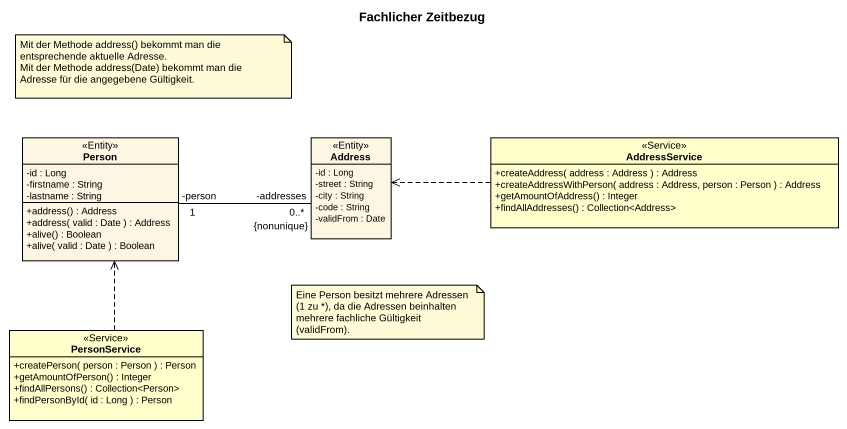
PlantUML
@startuml
title Fachlicher Zeitbezug
hide circle
hide empty members
skinparam classAttributeIconSize 0
class "Person" as Person_ <<Entity>> {
  -id : Long
  -firstname : String
  -lastname : String
  +address() : Address
  +address( valid : Date ) : Address
  +alive() : Boolean
  +alive( valid : Date ) : Boolean
}
class Address <<Entity>> {
  -id : Long
  -street : String
  -city : String
  -code : String
  -validFrom : Date
}
class AddressService <<Service>> #FFFFCC {
  +createAddress( address : Address ) : Address
  +createAddressWithPerson( address : Address, person : Person ) : Address
  +getAmountOfAddress() : Integer
  +findAllAddresses() : Collection<Address>
}
class PersonService <<Service>> #FFFFCC {
  +createPerson( person : Person ) : Person
  +getAmountOfPerson() : Integer
  +findAllPersons() : Collection<Person>
  +findPersonById( id : Long ) : Person
}
Person_ "-person\n1" -right- "-addresses\n0..*\n{nonunique}" Address
AddressService .left.> Address
PersonService .up.> Person_
note as N1
  Mit der Methode address() bekommt man die entsprechende aktuelle Adresse.
  Mit der Methode address(Date) bekommt man die Adresse für die angegebene Gültigkeit.
end note
note as N2
  Eine Person besitzt mehrere Adressen (1 zu *), da die Adressen beinhalten mehrere fachliche Gültigkeit (validFrom).
end note
@enduml
